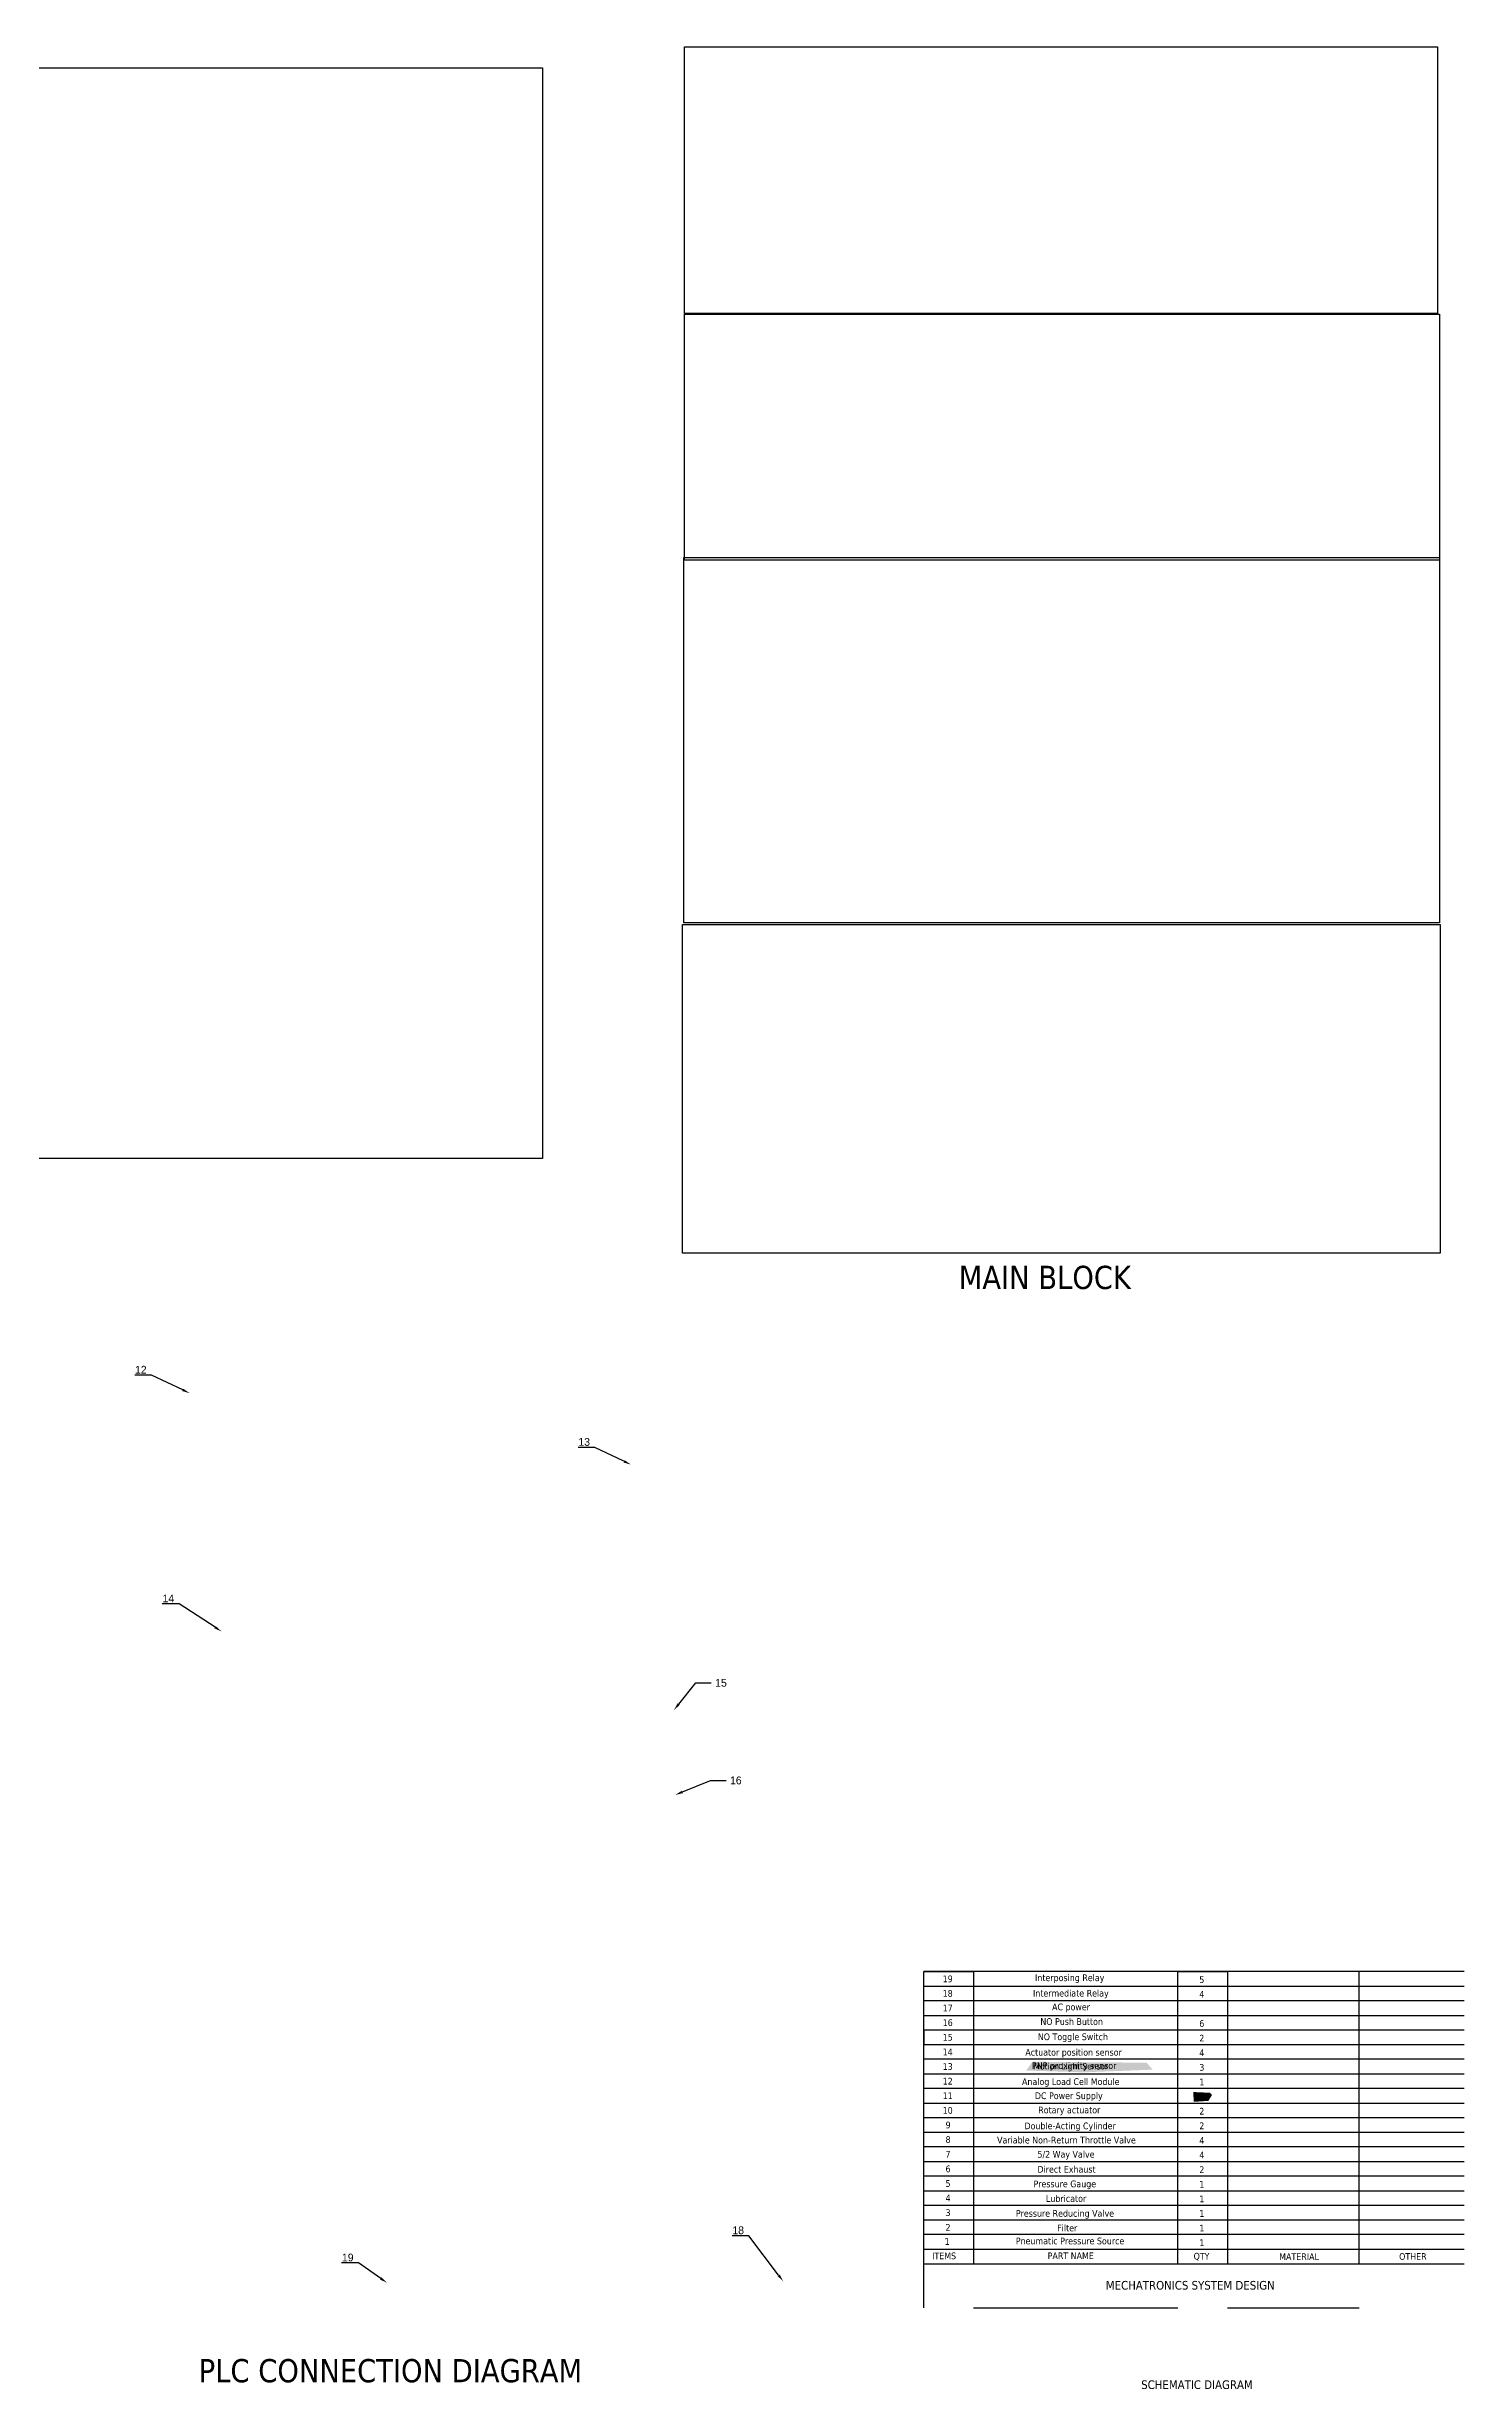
# Paper-space layout 'Sheet' of a CAD drawing. Header units: millimetres. Extents: x 21 to 1179, y 10 to 823.
# Drawn here: x 694 to 1179, y 22 to 823 of the extents above; entities that cross this region are included whole.
import ezdxf
from ezdxf import colors
from ezdxf.entities.mleader import LeaderData, LeaderLine
from ezdxf.math import Vec2, Vec3

# ---------------------------------------------------------------- set-up
doc = ezdxf.new("R2010")
doc.units = ezdxf.units.MM
doc.styles.add('Note Text (ANSI)', font='TAHOMA.TTF')
picture_1 = doc.add_image_def('image1.png', size_in_pixel=(933, 330))
picture_2 = doc.add_image_def('image2.png', size_in_pixel=(897, 292))
picture_3 = doc.add_image_def('image3.png', size_in_pixel=(898, 434))
picture_4 = doc.add_image_def('image4.png', size_in_pixel=(1190, 516))
picture_5 = doc.add_image_def('image5.png', size_in_pixel=(1007, 752))

psp = doc.layouts.new('Sheet')

# ---------------------------------------------------------------- hatches: boundary and pattern name
at = {"true_color": 0xffffff}
h = psp.add_hatch(color=7, dxfattribs=at)
h.dxf.hatch_style = 1
h.paths.add_polyline_path([(1031.22, 134.15), (1029.04, 131.14), (1048.62, 130.52), (1072.39, 131.43), (1070.27, 133.81)])
h = psp.add_hatch(color=7, dxfattribs=at)
h.dxf.hatch_style = 1
h.paths.add_polyline_path([(1086.24, 123.78), (1086.41, 120.43), (1091.45, 120.76), (1092.69, 122.84), (1091.99, 123.52)])

# ---------------------------------------------------------------- linework, layer by layer
for p, q in [((1179, 165), (994, 165)), ((994, 165), (1011, 165)), ((994, 65), (994, 165)), ((1011, 165), (1011, 65)), ((1081, 65), (1081, 165)), ((1081, 165), (1098, 165)), ((1098, 165), (1098, 65)), ((1143, 65), (1143, 165)), ((994, 160), (1179, 160)), ((1179, 155), (994, 155)), ((994, 150), (1179, 150)), ((1179, 145), (994, 145)), ((994, 140), (1179, 140)), ((1179, 135), (994, 135)), ((994, 130), (1179, 130)), ((1179, 125), (994, 125)), ((994, 125), (994, 125)), ((994, 120), (1179, 120)), ((1179, 115), (994, 115)), ((994, 110), (1179, 110)), ((1179, 105), (994, 105)), ((994, 100), (1179, 100)), ((1179, 95), (994, 95)), ((994, 90), (1179, 90)), ((1179, 85), (994, 85)), ((994, 80), (1179, 80)), ((1179, 75), (994, 75)), ((994, 70), (1179, 70)), ((994, 50), (994, 65)), ((994, 65), (1179, 65)), ((1011, 50), (1081, 50)), ((1098, 50), (1143, 50))]:
    psp.add_line(p, q)
psp.add_lwpolyline([(994, 145), (994, 145), (994, 140), (994, 140)], close=True)

# ---------------------------------------------------------------- texts
at = {"style": 'Note Text (ANSI)'}
for s, height, p in [('19', 2.295, (1000.45, 161.35)), ('5', 2.3, (1088.31, 161.07)), ('18', 2.295, (1000.45, 156.35)), ('17', 2.295, (1000.45, 151.35)), ('4', 2.3, (1088.31, 156.07)), ('16', 2.295, (1000.45, 146.35)), ('6', 2.3, (1088.31, 146.07)), ('15', 2.295, (1000.45, 141.35)), ('14', 2.295, (1000.45, 136.35)), ('4', 2.3, (1088.31, 136.07)), ('2', 2.3, (1088.31, 141.07)), ('13', 2.295, (1000.45, 131.35)), ('12', 2.295, (1000.45, 126.35)), ('Analog Load Cell Module', 2.2952, (1027.61, 126.19)), ('3', 2.3, (1088.31, 131.07)), ('1', 2.3, (1088.31, 126.07)), ('11', 2.295, (1000.45, 121.35)), ('2', 2.3, (1088.31, 121.07)), ('10', 2.295, (1000.45, 116.35)), ('9', 2.3, (1001.43, 111.35)), ('Double-Acting Cylinder', 2.2952, (1028.46, 111.05)), ('Rotary actuator', 2.2952, (1033.18, 116.48)), ('2', 2.3, (1088.31, 116.07)), ('2', 2.3, (1088.31, 111.07)), ('8', 2.3, (1001.43, 106.35)), ('Variable Non-Return Throttle Valve', 2.2952, (1019.08, 106.19)), ('4', 2.3, (1088.31, 106.07)), ('6', 2.3, (1001.43, 96.35)), ('7', 2.3, (1001.43, 101.35)), ('5/2 Way Valve', 2.2952, (1032.9, 101.33)), ('Direct Exhaust', 2.2952, (1032.9, 96.19)), ('4', 2.3, (1088.31, 101.07)), ('2', 2.3, (1088.31, 96.07)), ('4', 2.3, (1001.43, 86.35)), ('5', 2.3, (1001.43, 91.35)), ('Pressure Gauge', 2.2952, (1031.54, 91.2)), ('Lubricator', 2.295, (1035.81, 86.2)), ('1', 2.3, (1088.31, 91.07)), ('1', 2.3, (1088.31, 86.07)), ('3', 2.3, (1001.43, 81.35)), ('Pressure Reducing Valve', 2.2952, (1025.5, 81.11)), ('1', 2.3, (1088.31, 81.07)), ('1', 2.3, (1001.12, 71.49)), ('2', 2.3, (1001.43, 76.31)), ('Pneumatic Pressure Source', 2.2952, (1025.49, 71.68)), ('Filter', 2.295, (1039.64, 76.11)), ('1', 2.3, (1088.31, 76.07)), ('1', 2.3, (1088.31, 71.07)), ('ITEMS', 2.295, (996.83, 66.58))]:
    psp.add_text(s, height=height, dxfattribs=at).set_placement(p)
at = {"color": 0, "attachment_point": 1, "style": 'Note Text (ANSI)'}
for s, insert, char_height, width in [('{\\fTahoma|b0|i0|c163|p34;MAIN BLOCK}', (1005.95, 406.45), 7.942, 193.1719), ('Motion Light Sensor', (1031.53, 133.68), 2.1774, 27.3114), ('1', (1088.63, 123.44), 2.18, 27.3114), ('{\\fTahoma|b0|i0|c163|p34;PLC }CONNECTION{\\fTahoma|b0|i0|c163|p34; DIAGRAM}', (745.74, 32.42), 7.942, 193.1719)]:
    psp.add_mtext(s, dxfattribs=dict(at, insert=insert, char_height=char_height, width=width))
at = {"attachment_point": 1, "style": 'Note Text (ANSI)'}
for s, insert, char_height, width in [('Interposing Relay', (1032.08, 164.02), 2.2952, 51.547), ('Intermediate Relay', (1031.36, 158.74), 2.2952, 32.9573), ('AC power ', (1037.91, 154.04), 2.295, 24.5898), ('NO Push Button', (1033.9, 149.05), 2.2952, 24.5898), ('Actuator position sensor', (1028.75, 138.52), 2.2952, 37.9233), ('NO Toggle Switch', (1033.04, 143.83), 2.2952, 24.5898), ('PNP proximity sensor', (1031.04, 133.95), 2.2952, 30.7498), ('DC Power Supply', (1032.04, 123.65), 2.2952, 33.3888), ('PART NAME', (1036.4, 68.9), 2.295, 18.5384), ('QTY', (1086.36, 68.76), 2.295, 18.5384), ('MATERIAL', (1115.67, 68.62), 2.295, 18.5384), ('OTHER', (1156.73, 68.67), 2.295, 18.5384), ('MECHATRONICS SYSTEM DESIGN', (1056.31, 59.14), 2.9577, 63.6682), ('SCHEMATIC DIAGRAM', (1068.41, 25.14), 2.9577, 41.8946)]:
    psp.add_mtext(s, dxfattribs=dict(at, insert=insert, char_height=char_height, width=width))

# ---------------------------------------------------------------- pictures from other files: only their frames are drawn
image = psp.add_image(picture_1, insert=(912.06, 732.31), size_in_units=(257.77, 91.17))
image.dxf.flags = 7
at = {"color": 0}
image = psp.add_image(picture_5, insert=(363.81, 443.16), size_in_units=(499.66, 373.13), dxfattribs=at)
image.dxf.flags = 7
image = psp.add_image(picture_2, insert=(912.07, 647.86), size_in_units=(258.45, 84.13))
image.dxf.flags = 7
image = psp.add_image(picture_3, insert=(911.83, 523.74), size_in_units=(258.77, 125.06))
image.dxf.flags = 7
image = psp.add_image(picture_4, insert=(911.41, 410.73), size_in_units=(259.35, 112.46))
image.dxf.flags = 7

# ---------------------------------------------------------------- leaders
ml = psp.add_multileader_mtext('Standard')
ml.set_content('{\\Ftxt|c163;12}', color=256)
ml.set_leader_properties()
ml.build(insert=Vec2(0, 0))
ml.multileader.update_dxf_attribs({"text_right_attachment_type": 6, "dogleg_length": 0.36, "arrow_head_size": 2.67})
ctx = ml.context
ctx.base_point, ctx.char_height, ctx.arrow_head_size, ctx.landing_gap_size, ctx.plane_origin = Vec3(723.02, 370.89), 2.6685, 2.67, 1.33, Vec3(674.16, 451.27)
ctx.right_attachment, ctx.text_align_type = 6, 2
notes = []
notes.append((ctx, [(1, (1, 1, 0), (729.6, 369.02), (-1, 0), 0.36, [(0, [(742.68, 362.86)], 0, [])])]))
ctx.mtext.insert, ctx.mtext.alignment, ctx.mtext.flow_direction = Vec3(727.91, 372.22), 3, 5
ml = psp.add_multileader_mtext('Standard')
ml.set_content('{\\Ftxt|c163;13}', color=256)
ml.set_leader_properties()
ml.build(insert=Vec2(0, 0))
ml.multileader.update_dxf_attribs({"text_right_attachment_type": 6, "dogleg_length": 0.36, "arrow_head_size": 2.67})
ctx = ml.context
ctx.base_point, ctx.char_height, ctx.arrow_head_size, ctx.landing_gap_size, ctx.plane_origin = Vec3(874.82, 346.19), 2.6685, 2.67, 1.33, Vec3(808.53, 461.66)
ctx.right_attachment, ctx.text_align_type = 6, 2
notes.append((ctx, [(1, (1, 1, 0), (881.41, 344.33), (-1, 0), 0.36, [(0, [(893.76, 338.42)], 0, [])])]))
ctx.mtext.insert, ctx.mtext.alignment, ctx.mtext.flow_direction = Vec3(879.72, 347.53), 3, 5
ml = psp.add_multileader_mtext('Standard')
ml.set_content('{\\Ftxt|c163;14}', color=256)
ml.set_leader_properties()
ml.build(insert=Vec2(0, 0))
ml.multileader.update_dxf_attribs({"text_right_attachment_type": 6, "dogleg_length": 0.36, "arrow_head_size": 2.67})
ctx = ml.context
ctx.base_point, ctx.char_height, ctx.arrow_head_size, ctx.landing_gap_size, ctx.plane_origin = Vec3(732.45, 292.64), 2.6685, 2.67, 1.33, Vec3(679.91, 365.53)
ctx.right_attachment, ctx.text_align_type = 6, 2
notes.append((ctx, [(1, (1, 1, 0), (739.03, 290.77), (-1, 0), 0.36, [(0, [(753.59, 281.34)], 0, [])])]))
ctx.mtext.insert, ctx.mtext.alignment, ctx.mtext.flow_direction = Vec3(737.34, 293.98), 3, 5
ml = psp.add_multileader_mtext('Standard')
ml.set_content('{\\Ftxt|c163;1}5', color=256)
ml.set_leader_properties()
ml.build(insert=Vec2(0, 0))
ml.multileader.update_dxf_attribs({"text_right_attachment_type": 6, "dogleg_length": 0.36, "arrow_head_size": 2.67})
ctx = ml.context
ctx.base_point, ctx.char_height, ctx.arrow_head_size, ctx.landing_gap_size, ctx.plane_origin = Vec3(921.24, 263.79), 2.6685, 2.67, 1.33, Vec3(844.84, 364.85)
ctx.right_attachment = 6
notes.append((ctx, [(0, (1, 1, 0), (915.9, 263.79), (1, 0), 5.34, [(0, [(908.41, 254.41)], 0, [])])]))
ctx.mtext.insert, ctx.mtext.flow_direction = Vec3(922.57, 265.12), 5
ml = psp.add_multileader_mtext('Standard')
ml.set_content('{\\Ftxt|c163;1}6', color=256)
ml.set_leader_properties()
ml.build(insert=Vec2(0, 0))
ml.multileader.update_dxf_attribs({"text_right_attachment_type": 6, "dogleg_length": 0.36, "arrow_head_size": 2.67})
ctx = ml.context
ctx.base_point, ctx.char_height, ctx.arrow_head_size, ctx.landing_gap_size, ctx.plane_origin = Vec3(926.33, 230.39), 2.6685, 2.67, 1.33, Vec3(847.22, 333.31)
ctx.right_attachment = 6
notes.append((ctx, [(0, (1, 1, 0), (920.99, 230.39), (1, 0), 5.34, [(0, [(908.87, 225.42)], 0, [])])]))
ctx.mtext.insert, ctx.mtext.flow_direction = Vec3(927.66, 231.73), 5
ml = psp.add_multileader_mtext('Standard')
ml.set_content('{\\Ftxt|c163;18}', color=256)
ml.set_leader_properties()
ml.build(insert=Vec2(0, 0))
ml.multileader.update_dxf_attribs({"text_right_attachment_type": 6, "dogleg_length": 0.36, "arrow_head_size": 2.67})
ctx = ml.context
ctx.base_point, ctx.char_height, ctx.arrow_head_size, ctx.landing_gap_size, ctx.plane_origin = Vec3(927.54, 76.48), 2.6685, 2.67, 1.33, Vec3(858.63, 183.36)
ctx.right_attachment, ctx.text_align_type = 6, 2
notes.append((ctx, [(1, (1, 1, 0), (934.12, 74.61), (-1, 0), 0.36, [(0, [(945.91, 58.95)], 0, [])])]))
ctx.mtext.insert, ctx.mtext.alignment, ctx.mtext.flow_direction = Vec3(932.43, 77.81), 3, 5
ml = psp.add_multileader_mtext('Standard')
ml.set_content('{\\Ftxt|c163;1}9', color=256)
ml.set_leader_properties()
ml.build(insert=Vec2(0, 0))
ml.multileader.update_dxf_attribs({"text_right_attachment_type": 6, "dogleg_length": 0.36, "arrow_head_size": 2.67})
ctx = ml.context
ctx.base_point, ctx.char_height, ctx.arrow_head_size, ctx.landing_gap_size, ctx.plane_origin = Vec3(793.87, 67.18), 2.6685, 2.67, 1.33, Vec3(722.34, 183.32)
ctx.right_attachment, ctx.text_align_type = 6, 2
notes.append((ctx, [(1, (1, 1, 0), (800.45, 65.31), (-1, 0), 0.36, [(0, [(810.28, 58.47)], 0, [])])]))
ctx.mtext.insert, ctx.mtext.alignment, ctx.mtext.flow_direction = Vec3(798.76, 68.51), 3, 5
for ctx, leaders in notes:
    for number, flags, end, landing, length, lines in leaders:
        leader = LeaderData()
        leader.index, (leader.has_last_leader_line, leader.has_dogleg_vector, leader.attachment_direction) = number, flags
        leader.last_leader_point, leader.dogleg_vector, leader.dogleg_length = Vec3(end), Vec3(landing), length
        for number, points, colour, breaks in lines:
            line = LeaderLine()
            line.index, line.vertices, line.color, line.breaks = number, Vec3.list(points), colors.encode_raw_color(colour), breaks
            leader.lines.append(line)
        ctx.leaders.append(leader)

doc.saveas('drawing.dxf')
